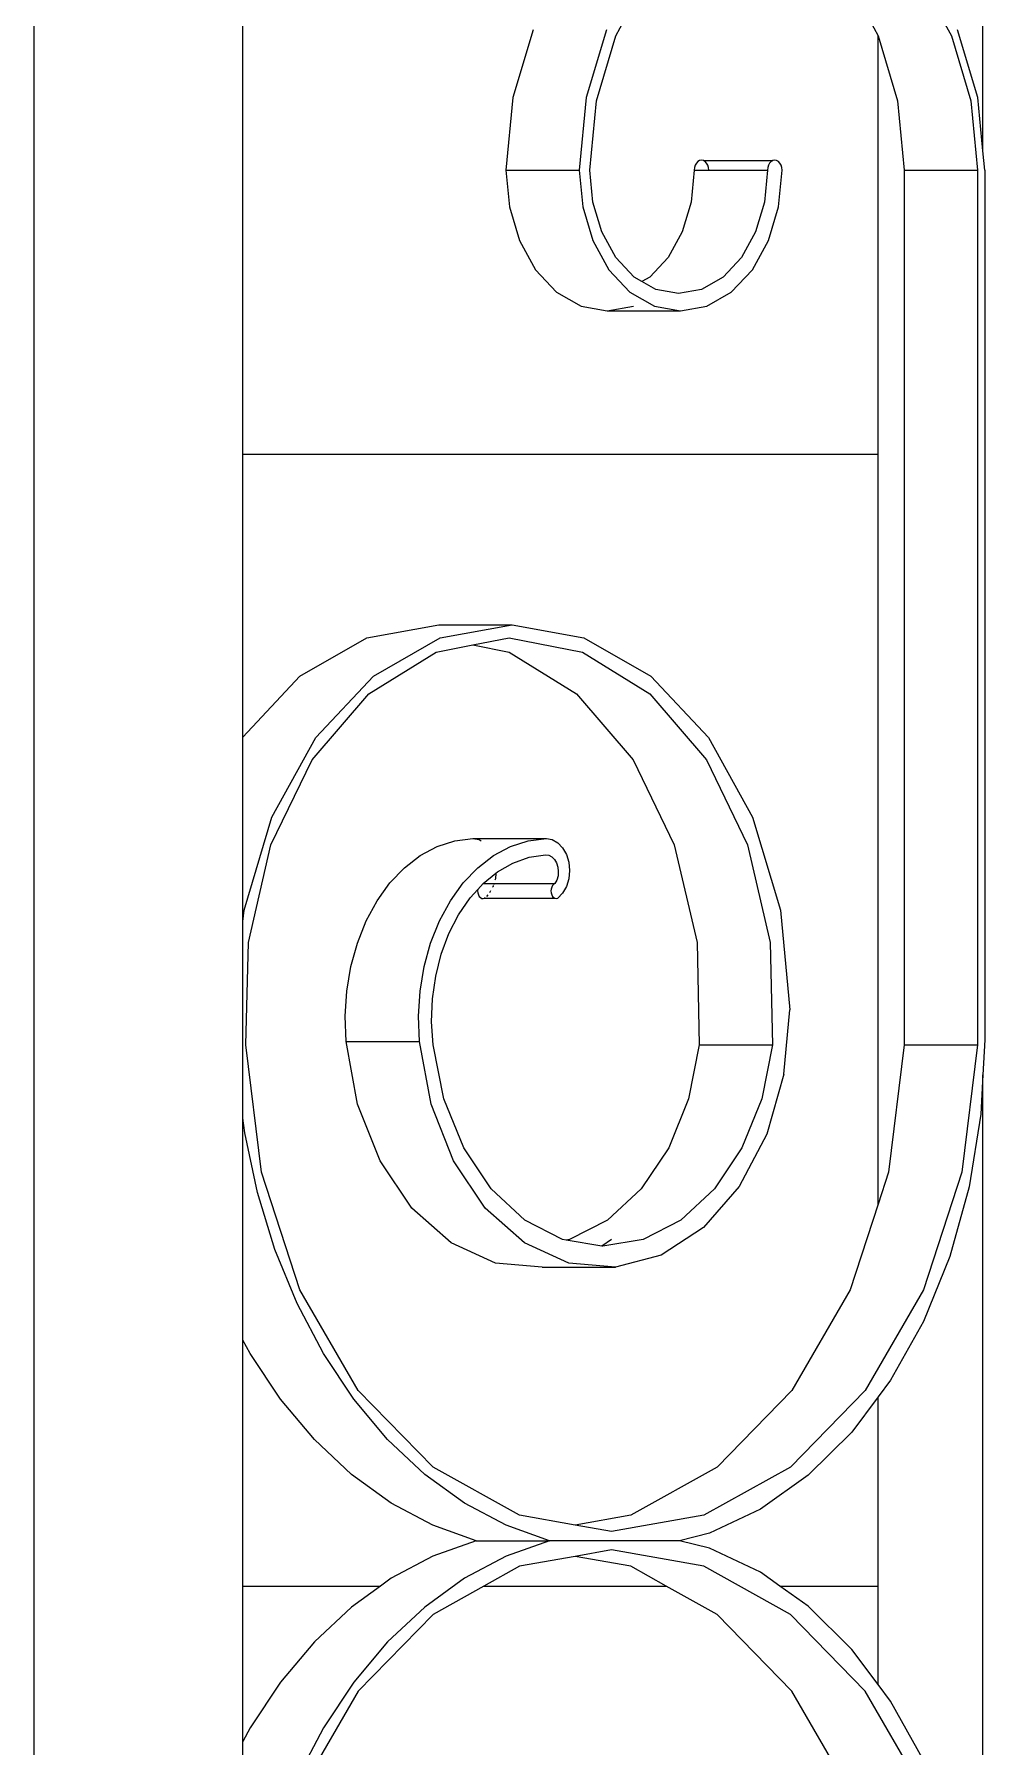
# Model space of a CAD drawing. Header units: millimetres. Extents: x 173236 to 801264, y -94969 to 615039.
# Drawn here: x 397777.6 to 397867.6, y -2428.3 to -2266.1 of the extents above; entities that cross this region are included whole.
import ezdxf

# ---------------------------------------------------------------- set-up
doc = ezdxf.new("R2010")
doc.units = ezdxf.units.MM
doc.header["$MEASUREMENT"] = 0
doc.layers.add('VOX-A-ELEV-1-NEAR', color=130, linetype='Continuous')
doc.layers.add('VOX-A-WALL-PATT', color=233, linetype='Continuous')

# ---------------------------------------------------------------- blocks, each defined once
blk = doc.blocks.new('west stsircase')
at = {"layer": 'VOX-A-WALL-PATT'}
for p, q in [((1461554.92, -1927.12), (1461554.92, -1661.2)), ((1461465.1, -2523.82), (1461465.1, -1730.94)), ((1461549.03, -1910.95), (1461551.95, -1916.23)), ((1461484.86, -1955.91), (1461484.86, -1913.97)), ((1461520.16, -1916.23), (1461521.41, -1913.97)), ((1461543.76, -1913.97), (1461545, -1916.22)), ((1461512.33, -1915.65), (1461510.42, -1922.07)), ((1461519.28, -1915.65), (1461517.36, -1922.07)), ((1461554.44, -1922.07), (1461552.52, -1915.65)), ((1461518.32, -1922.38), (1461520.16, -1916.23)), ((1461545, -1916.22), (1461546.84, -1922.38)), ((1461545, -1955.91), (1461545, -1916.22)), ((1461551.95, -1916.23), (1461553.78, -1922.38)), ((1461510.42, -1922.07), (1461509.76, -1928.97)), ((1461517.36, -1922.07), (1461516.7, -1928.97)), ((1461517.7, -1928.97), (1461518.32, -1922.38)), ((1461546.84, -1922.38), (1461547.47, -1928.97)), ((1461553.78, -1922.38), (1461554.41, -1928.97)), ((1461554.92, -1927.12), (1461554.44, -1922.07)), ((1461555.09, -1928.97), (1461554.92, -1927.12)), ((1461509.76, -1928.97), (1461516.7, -1928.97)), ((1461509.76, -1928.97), (1461510.09, -1932.42)), ((1461516.7, -1928.97), (1461517.03, -1932.42)), ((1461517.98, -1931.99), (1461517.7, -1928.97)), ((1461527.59, -1928.97), (1461527.3, -1931.99)), ((1461527.61, -1928.72), (1461527.59, -1928.97)), ((1461527.59, -1928.97), (1461528.96, -1928.97)), ((1461527.68, -1928.5), (1461527.61, -1928.72)), ((1461527.79, -1928.3), (1461527.68, -1928.5)), ((1461527.93, -1928.15), (1461527.79, -1928.3)), ((1461528.09, -1928.05), (1461527.93, -1928.15)), ((1461528.27, -1928.02), (1461528.09, -1928.05)), ((1461528.45, -1928.05), (1461528.27, -1928.02)), ((1461528.61, -1928.15), (1461528.45, -1928.05)), ((1461528.45, -1928.05), (1461535.04, -1928.05)), ((1461528.76, -1928.3), (1461528.61, -1928.15)), ((1461528.86, -1928.5), (1461528.76, -1928.3)), ((1461528.93, -1928.72), (1461528.86, -1928.5)), ((1461528.96, -1928.97), (1461528.93, -1928.72)), ((1461528.96, -1928.97), (1461534.53, -1928.97)), ((1461534.53, -1928.97), (1461534.24, -1931.99)), ((1461534.55, -1928.72), (1461534.53, -1928.97)), ((1461534.62, -1928.5), (1461534.55, -1928.72)), ((1461534.73, -1928.3), (1461534.62, -1928.5)), ((1461534.87, -1928.15), (1461534.73, -1928.3)), ((1461535.04, -1928.05), (1461534.87, -1928.15)), ((1461535.21, -1928.02), (1461535.04, -1928.05)), ((1461535.39, -1928.05), (1461535.21, -1928.02)), ((1461535.56, -1928.15), (1461535.39, -1928.05)), ((1461535.7, -1928.3), (1461535.56, -1928.15)), ((1461535.57, -1932.42), (1461535.9, -1928.97)), ((1461535.81, -1928.5), (1461535.7, -1928.3)), ((1461535.87, -1928.72), (1461535.81, -1928.5)), ((1461535.9, -1928.97), (1461535.87, -1928.72)), ((1461547.47, -1928.97), (1461547.47, -2011.83)), ((1461547.47, -1928.97), (1461554.41, -1928.97)), ((1461554.41, -1928.97), (1461554.41, -2011.83)), ((1461555.09, -1928.97), (1461555.09, -2011.34)), ((1461518.83, -1934.81), (1461517.98, -1931.99)), ((1461527.3, -1931.99), (1461526.46, -1934.81)), ((1461534.24, -1931.99), (1461533.4, -1934.81)), ((1461510.09, -1932.42), (1461511.05, -1935.63)), ((1461517.03, -1932.42), (1461517.99, -1935.63)), ((1461534.61, -1935.63), (1461535.57, -1932.42)), ((1461520.16, -1937.23), (1461518.83, -1934.81)), ((1461526.46, -1934.81), (1461525.12, -1937.23)), ((1461533.4, -1934.81), (1461532.06, -1937.23)), ((1461511.05, -1935.63), (1461512.57, -1938.39)), ((1461517.99, -1935.63), (1461519.51, -1938.39)), ((1461533.09, -1938.39), (1461534.61, -1935.63)), ((1461512.57, -1938.39), (1461514.56, -1940.51)), ((1461519.51, -1938.39), (1461521.5, -1940.51)), ((1461521.91, -1939.09), (1461520.16, -1937.23)), ((1461525.12, -1937.23), (1461523.38, -1939.09)), ((1461532.06, -1937.23), (1461530.32, -1939.09)), ((1461531.1, -1940.51), (1461533.09, -1938.39)), ((1461522.64, -1939.51), (1461521.91, -1939.09)), ((1461523.38, -1939.09), (1461522.64, -1939.51)), ((1461523.94, -1940.26), (1461522.64, -1939.51)), ((1461526.11, -1940.65), (1461523.94, -1940.26)), ((1461528.29, -1940.26), (1461526.11, -1940.65)), ((1461530.32, -1939.09), (1461528.29, -1940.26)), ((1461514.56, -1940.51), (1461516.88, -1941.84)), ((1461516.88, -1941.84), (1461519.36, -1942.29)), ((1461519.36, -1942.29), (1461521.84, -1941.84)), ((1461521.5, -1940.51), (1461523.82, -1941.84)), ((1461523.82, -1941.84), (1461526.3, -1942.29)), ((1461526.3, -1942.29), (1461528.78, -1941.84)), ((1461528.78, -1941.84), (1461531.1, -1940.51)), ((1461519.36, -1942.29), (1461526.3, -1942.29)), ((1461484.86, -1982.67), (1461484.86, -1955.91)), ((1461545, -1955.91), (1461484.86, -1955.91)), ((1461545, -2026.91), (1461545, -1955.91)), ((1461496.6, -1973.26), (1461503.41, -1972.02)), ((1461503.41, -1972.02), (1461510.35, -1972.02)), ((1461503.54, -1973.26), (1461510.35, -1972.02)), ((1461510.35, -1972.02), (1461517.15, -1973.26)), ((1461490.26, -1976.91), (1461496.6, -1973.26)), ((1461497.21, -1976.91), (1461503.54, -1973.26)), ((1461503.15, -1974.62), (1461506.61, -1973.94)), ((1461506.61, -1973.94), (1461510.08, -1973.26)), ((1461506.61, -1973.94), (1461510.06, -1974.62)), ((1461510.08, -1973.26), (1461517, -1974.62)), ((1461517.15, -1973.26), (1461523.49, -1976.91)), ((1461496.77, -1978.57), (1461503.15, -1974.62)), ((1461510.06, -1974.62), (1461516.45, -1978.57)), ((1461517, -1974.62), (1461523.39, -1978.57)), ((1461484.86, -1982.67), (1461490.26, -1976.91)), ((1461491.76, -1982.71), (1461497.21, -1976.91)), ((1461523.49, -1976.91), (1461528.93, -1982.71)), ((1461491.41, -1984.82), (1461496.77, -1978.57)), ((1461516.45, -1978.57), (1461521.8, -1984.82)), ((1461523.39, -1978.57), (1461528.74, -1984.82)), ((1461484.86, -2000.14), (1461484.86, -1982.67)), ((1461487.58, -1990.26), (1461491.76, -1982.71)), ((1461528.93, -1982.71), (1461533.11, -1990.26)), ((1461487.51, -1992.88), (1461491.41, -1984.82)), ((1461521.8, -1984.82), (1461525.7, -1992.88)), ((1461528.74, -1984.82), (1461532.64, -1992.88)), ((1461484.96, -1999.07), (1461487.58, -1990.26)), ((1461533.11, -1990.26), (1461535.74, -1999.07)), ((1461504.93, -1992.49), (1461506.64, -1992.28)), ((1461506.64, -1992.28), (1461513.59, -1992.28)), ((1461506.64, -1992.28), (1461507.21, -1992.38)), ((1461511.87, -1992.49), (1461513.59, -1992.28)), ((1461513.59, -1992.28), (1461514.15, -1992.38)), ((1461485.37, -2002.12), (1461487.51, -1992.88)), ((1461500.15, -1995.05), (1461501.65, -1993.89)), ((1461501.65, -1993.89), (1461503.26, -1993.03)), ((1461503.26, -1993.03), (1461504.93, -1992.49)), ((1461507.09, -1995.05), (1461508.59, -1993.89)), ((1461507.21, -1992.38), (1461507.4, -1992.49)), ((1461508.59, -1993.89), (1461510.2, -1993.03)), ((1461510.2, -1993.03), (1461511.87, -1992.49)), ((1461511.95, -1994.06), (1461513.52, -1993.83)), ((1461513.52, -1993.83), (1461513.82, -1993.87)), ((1461513.82, -1993.87), (1461514.1, -1994.02)), ((1461514.15, -1992.38), (1461514.68, -1992.68)), ((1461514.68, -1992.68), (1461515.13, -1993.17)), ((1461515.13, -1993.17), (1461515.48, -1993.79)), ((1461515.48, -1993.79), (1461515.7, -1994.53)), ((1461525.7, -1992.88), (1461527.85, -2002.12)), ((1461532.64, -1992.88), (1461534.79, -2002.12)), ((1461498.77, -1996.49), (1461500.15, -1995.05)), ((1461505.72, -1996.49), (1461507.09, -1995.05)), ((1461507.59, -1996.55), (1461508.81, -1995.56)), ((1461508.81, -1995.56), (1461508.76, -1996.1)), ((1461508.81, -1995.56), (1461508.96, -1995.44)), ((1461508.96, -1995.44), (1461510.42, -1994.6)), ((1461510.42, -1994.6), (1461511.95, -1994.06)), ((1461514.1, -1994.02), (1461514.35, -1994.26)), ((1461514.35, -1994.26), (1461514.54, -1994.59)), ((1461514.54, -1994.59), (1461514.67, -1994.98)), ((1461514.67, -1994.98), (1461514.72, -1995.39)), ((1461514.72, -1995.39), (1461514.69, -1995.81)), ((1461515.7, -1994.53), (1461515.77, -1995.31)), ((1461515.77, -1995.31), (1461515.7, -1996.1)), ((1461497.56, -1998.18), (1461498.77, -1996.49)), ((1461504.5, -1998.18), (1461505.72, -1996.49)), ((1461506.36, -1997.91), (1461507.09, -1997.1)), ((1461507.09, -1997.1), (1461507.08, -1997.25)), ((1461507.09, -1997.1), (1461507.59, -1996.55)), ((1461507.59, -1996.55), (1461508.62, -1996.55)), ((1461508.54, -1996.83), (1461508.5, -1996.89)), ((1461508.56, -1996.74), (1461508.54, -1996.83)), ((1461508.62, -1996.55), (1461508.6, -1996.63)), ((1461508.62, -1996.55), (1461514.4, -1996.55)), ((1461508.76, -1996.1), (1461508.72, -1996.21)), ((1461514.04, -1997.07), (1461514.02, -1997.25)), ((1461514.09, -1996.89), (1461514.04, -1997.07)), ((1461514.17, -1996.74), (1461514.09, -1996.89)), ((1461514.27, -1996.63), (1461514.17, -1996.74)), ((1461514.4, -1996.55), (1461514.27, -1996.63)), ((1461514.58, -1996.21), (1461514.4, -1996.55)), ((1461514.69, -1995.81), (1461514.58, -1996.21)), ((1461515.48, -1996.83), (1461515.13, -1997.46)), ((1461515.7, -1996.1), (1461515.48, -1996.83)), ((1461496.53, -2000.09), (1461497.56, -1998.18)), ((1461503.47, -2000.09), (1461504.5, -1998.18)), ((1461505.27, -1999.5), (1461506.36, -1997.91)), ((1461507.08, -1997.25), (1461507.1, -1997.44)), ((1461507.1, -1997.44), (1461507.15, -1997.61)), ((1461507.15, -1997.61), (1461507.23, -1997.76)), ((1461507.23, -1997.76), (1461507.34, -1997.88)), ((1461507.34, -1997.88), (1461507.47, -1997.95)), ((1461507.47, -1997.95), (1461507.6, -1997.97)), ((1461507.6, -1997.97), (1461507.74, -1997.94)), ((1461507.8, -1997.88), (1461507.74, -1997.94)), ((1461507.74, -1997.94), (1461514.4, -1997.94)), ((1461508.05, -1997.61), (1461507.91, -1997.76)), ((1461508.3, -1997.25), (1461508.2, -1997.44)), ((1461514.02, -1997.25), (1461514.04, -1997.44)), ((1461514.04, -1997.44), (1461514.09, -1997.61)), ((1461514.09, -1997.61), (1461514.18, -1997.76)), ((1461514.18, -1997.76), (1461514.28, -1997.88)), ((1461514.28, -1997.88), (1461514.4, -1997.94)), ((1461514.4, -1997.94), (1461514.54, -1997.97)), ((1461514.54, -1997.97), (1461514.68, -1997.94)), ((1461515.13, -1997.46), (1461514.68, -1997.94)), ((1461484.86, -2000.14), (1461484.96, -1999.07)), ((1461484.86, -2018.78), (1461484.86, -2000.14)), ((1461495.69, -2002.19), (1461496.53, -2000.09)), ((1461502.63, -2002.19), (1461503.47, -2000.09)), ((1461504.36, -2001.29), (1461505.27, -1999.5)), ((1461535.74, -1999.07), (1461536.63, -2008.51)), ((1461503.63, -2003.24), (1461504.36, -2001.29)), ((1461485.14, -2011.83), (1461485.37, -2002.12)), ((1461495.08, -2004.42), (1461495.69, -2002.19)), ((1461502.02, -2004.42), (1461502.63, -2002.19)), ((1461503.11, -2005.31), (1461503.63, -2003.24)), ((1461527.85, -2002.12), (1461528.07, -2011.83)), ((1461534.79, -2002.12), (1461535.01, -2011.83)), ((1461494.69, -2006.74), (1461495.08, -2004.42)), ((1461501.64, -2006.74), (1461502.02, -2004.42)), ((1461502.81, -2007.46), (1461503.11, -2005.31)), ((1461494.55, -2009.12), (1461494.69, -2006.74)), ((1461501.49, -2009.12), (1461501.64, -2006.74)), ((1461502.72, -2009.64), (1461502.81, -2007.46)), ((1461536.08, -2014.59), (1461536.63, -2008.51)), ((1461494.64, -2011.51), (1461494.55, -2009.12)), ((1461501.58, -2011.51), (1461501.49, -2009.12)), ((1461502.86, -2011.83), (1461502.72, -2009.64)), ((1461486.62, -2023.89), (1461485.14, -2011.83)), ((1461495.72, -2017.45), (1461494.64, -2011.51)), ((1461494.64, -2011.51), (1461501.58, -2011.51)), ((1461502.67, -2017.45), (1461501.58, -2011.51)), ((1461503.89, -2016.94), (1461502.86, -2011.83)), ((1461528.07, -2011.83), (1461527.04, -2016.94)), ((1461528.07, -2011.83), (1461535.01, -2011.83)), ((1461535.01, -2011.83), (1461533.98, -2016.94)), ((1461547.47, -2011.83), (1461545.98, -2023.89)), ((1461547.47, -2011.83), (1461554.41, -2011.83)), ((1461554.41, -2011.83), (1461552.92, -2023.89)), ((1461555.09, -2011.34), (1461554.92, -2014.67)), ((1461536.08, -2014.59), (1461534.45, -2020.29)), ((1461554.92, -2014.67), (1461554.72, -2018.38)), ((1461554.92, -2102.95), (1461554.92, -2014.67)), ((1461497.84, -2022.83), (1461495.72, -2017.45)), ((1461504.78, -2022.83), (1461502.67, -2017.45)), ((1461505.76, -2021.58), (1461503.89, -2016.94)), ((1461527.04, -2016.94), (1461525.17, -2021.58)), ((1461533.98, -2016.94), (1461532.11, -2021.58)), ((1461485.03, -2020.17), (1461484.86, -2018.78)), ((1461484.86, -2039.8), (1461484.86, -2018.78)), ((1461554.72, -2018.38), (1461553.61, -2025.28)), ((1461486.23, -2025.81), (1461485.03, -2020.17)), ((1461508.36, -2025.48), (1461505.76, -2021.58)), ((1461525.17, -2021.58), (1461522.57, -2025.48)), ((1461532.11, -2021.58), (1461529.51, -2025.48)), ((1461534.45, -2020.29), (1461531.85, -2025.24)), ((1461500.86, -2027.3), (1461497.84, -2022.83)), ((1461507.8, -2027.3), (1461504.78, -2022.83)), ((1461490.25, -2035.03), (1461486.62, -2023.89)), ((1461545.98, -2023.89), (1461545, -2026.91)), ((1461552.92, -2023.89), (1461549.3, -2035.03)), ((1461487.89, -2031.22), (1461486.23, -2025.81)), ((1461511.54, -2028.44), (1461508.36, -2025.48)), ((1461522.57, -2025.48), (1461519.39, -2028.44)), ((1461529.51, -2025.48), (1461526.33, -2028.44)), ((1461531.85, -2025.24), (1461528.45, -2029.14)), ((1461553.61, -2025.28), (1461551.79, -2031.87)), ((1461504.58, -2030.59), (1461500.86, -2027.3)), ((1461511.52, -2030.59), (1461507.8, -2027.3)), ((1461545, -2026.91), (1461542.36, -2035.03)), ((1461515.13, -2030.28), (1461511.54, -2028.44)), ((1461519.39, -2028.44), (1461515.79, -2030.28)), ((1461526.33, -2028.44), (1461522.74, -2030.28)), ((1461528.45, -2029.14), (1461524.46, -2031.75)), ((1461489.98, -2036.34), (1461487.89, -2031.22)), ((1461508.77, -2032.5), (1461504.58, -2030.59)), ((1461515.72, -2032.5), (1461511.52, -2030.59)), ((1461515.46, -2030.33), (1461515.13, -2030.28)), ((1461515.79, -2030.28), (1461515.46, -2030.33)), ((1461518.84, -2030.89), (1461515.46, -2030.33)), ((1461519.77, -2030.28), (1461518.84, -2030.89)), ((1461518.93, -2030.9), (1461518.84, -2030.89)), ((1461522.74, -2030.28), (1461518.93, -2030.9)), ((1461513.18, -2032.89), (1461508.77, -2032.5)), ((1461513.18, -2032.89), (1461520.12, -2032.89)), ((1461520.12, -2032.89), (1461515.72, -2032.5)), ((1461524.46, -2031.75), (1461520.12, -2032.89)), ((1461551.79, -2031.87), (1461549.3, -2038.03)), ((1461495.78, -2044.56), (1461490.25, -2035.03)), ((1461542.36, -2035.03), (1461536.83, -2044.56)), ((1461549.3, -2035.03), (1461543.77, -2044.56)), ((1461492.48, -2041.08), (1461489.98, -2036.34)), ((1461549.3, -2038.03), (1461546.18, -2043.61)), ((1461485.54, -2041.08), (1461484.86, -2039.8)), ((1461484.86, -2063.11), (1461484.86, -2039.8)), ((1461488.41, -2045.4), (1461485.54, -2041.08)), ((1461495.35, -2045.4), (1461492.48, -2041.08)), ((1461546.18, -2043.61), (1461545, -2045.19)), ((1461491.62, -2049.23), (1461488.41, -2045.4)), ((1461498.56, -2049.23), (1461495.35, -2045.4)), ((1461502.86, -2051.83), (1461495.78, -2044.56)), ((1461536.83, -2044.56), (1461529.75, -2051.83)), ((1461543.77, -2044.56), (1461536.69, -2051.83)), ((1461545, -2045.19), (1461542.52, -2048.51)), ((1461545, -2063.11), (1461545, -2045.19)), ((1461542.52, -2048.51), (1461538.37, -2052.61)), ((1461495.13, -2052.53), (1461491.62, -2049.23)), ((1461502.07, -2052.53), (1461498.56, -2049.23)), ((1461511.04, -2056.39), (1461502.86, -2051.83)), ((1461529.75, -2051.83), (1461521.57, -2056.39)), ((1461536.69, -2051.83), (1461528.51, -2056.39)), ((1461498.89, -2055.25), (1461495.13, -2052.53)), ((1461505.83, -2055.25), (1461502.07, -2052.53)), ((1461538.37, -2052.61), (1461533.85, -2055.83)), ((1461502.84, -2057.35), (1461498.89, -2055.25)), ((1461509.78, -2057.35), (1461505.83, -2055.25)), ((1461516.3, -2057.33), (1461511.04, -2056.39)), ((1461521.57, -2056.39), (1461516.3, -2057.33)), ((1461528.51, -2056.39), (1461519.77, -2057.95)), ((1461533.85, -2055.83), (1461529.03, -2058.09)), ((1461506.94, -2058.81), (1461502.84, -2057.35)), ((1461506.94, -2058.81), (1461502.84, -2060.27)), ((1461506.94, -2058.81), (1461513.88, -2058.81)), ((1461513.88, -2058.81), (1461509.78, -2057.35)), ((1461513.88, -2058.81), (1461509.78, -2060.27)), ((1461526.2, -2058.81), (1461513.88, -2058.81)), ((1461519.77, -2057.95), (1461516.3, -2057.33)), ((1461529.03, -2058.09), (1461526.2, -2058.81)), ((1461529.03, -2059.52), (1461526.2, -2058.81)), ((1461502.84, -2060.27), (1461498.89, -2062.37)), ((1461509.78, -2060.27), (1461505.83, -2062.37)), ((1461516.3, -2060.29), (1461511.04, -2061.22)), ((1461519.77, -2059.67), (1461516.3, -2060.29)), ((1461521.57, -2061.22), (1461516.3, -2060.29)), ((1461528.51, -2061.22), (1461519.77, -2059.67)), ((1461533.85, -2061.79), (1461529.03, -2059.52)), ((1461511.04, -2061.22), (1461507.66, -2063.11)), ((1461524.94, -2063.11), (1461521.57, -2061.22)), ((1461536.69, -2065.79), (1461528.51, -2061.22)), ((1461535.7, -2063.11), (1461533.85, -2061.79)), ((1461484.86, -2063.11), (1461497.87, -2063.11)), ((1461484.86, -2077.82), (1461484.86, -2063.11)), ((1461497.87, -2063.11), (1461495.13, -2065.09)), ((1461498.89, -2062.37), (1461497.87, -2063.11)), ((1461505.83, -2062.37), (1461502.07, -2065.09)), ((1461507.66, -2063.11), (1461502.86, -2065.79)), ((1461507.66, -2063.11), (1461524.94, -2063.11)), ((1461529.75, -2065.79), (1461524.94, -2063.11)), ((1461535.7, -2063.11), (1461545, -2063.11)), ((1461538.37, -2065.01), (1461535.7, -2063.11)), ((1461545, -2072.42), (1461545, -2063.11)), ((1461495.13, -2065.09), (1461491.62, -2068.38)), ((1461502.07, -2065.09), (1461498.56, -2068.38)), ((1461542.52, -2069.11), (1461538.37, -2065.01)), ((1461502.86, -2065.79), (1461495.78, -2073.06)), ((1461536.83, -2073.06), (1461529.75, -2065.79)), ((1461543.77, -2073.06), (1461536.69, -2065.79)), ((1461491.62, -2068.38), (1461488.41, -2072.22)), ((1461498.56, -2068.38), (1461495.35, -2072.22)), ((1461545, -2072.42), (1461542.52, -2069.11)), ((1461488.41, -2072.22), (1461485.54, -2076.53)), ((1461495.78, -2073.06), (1461490.25, -2082.58)), ((1461495.35, -2072.22), (1461492.48, -2076.53)), ((1461542.36, -2082.58), (1461536.83, -2073.06)), ((1461549.3, -2082.58), (1461543.77, -2073.06)), ((1461546.18, -2074.01), (1461545, -2072.42)), ((1461549.3, -2079.59), (1461546.18, -2074.01)), ((1461485.54, -2076.53), (1461484.86, -2077.82)), ((1461492.48, -2076.53), (1461489.98, -2081.28)), ((1461484.86, -2098.84), (1461484.86, -2077.82))]:
    blk.add_line(p, q, dxfattribs=at)

msp = doc.modelspace()

# ---------------------------------------------------------------- block references
at = {"layer": 'VOX-A-ELEV-1-NEAR'}
msp.add_blockref('west stsircase', (-1063687.48, -350), dxfattribs=at)

doc.saveas('drawing.dxf')
